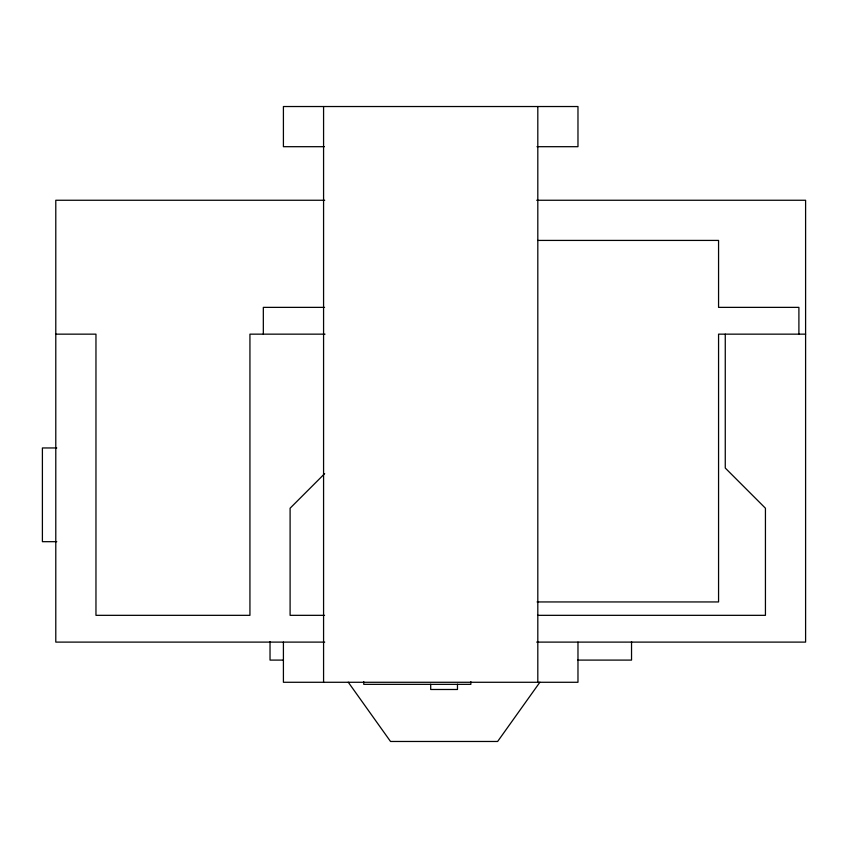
<?xml version="1.0" encoding="UTF-8"?>
<svg xmlns="http://www.w3.org/2000/svg" width="848" height="848" viewBox="0 0 848 848"><rect width="100%" height="100%" fill="white"/><g stroke="black" fill="none" stroke-linecap="round" stroke-linejoin="round"><path stroke-width="1.27" d="M539.922 682.195L497.638 741.47L390.525 741.47L348.242 682.195M324.667 473.65L290.101 508.217L290.101 615.33L324.53 615.33M324.402 146.693L283.412 146.693L283.412 106.53L577.976 106.53L577.976 146.693L536.985 146.693M324.71 200.255L55.788 200.255L55.788 642.106L324.71 642.106M536.678 200.255L805.6 200.255L805.6 642.106L536.678 642.106M537.717 240.419L718.563 240.419L718.563 307.368L798.901 307.368L798.901 334.154M324.561 307.368L263.325 307.368L263.325 334.154M55.788 334.154L95.962 334.154L95.962 615.33L249.937 615.33L249.937 334.154L325.007 334.154M805.6 334.154L718.563 334.154L718.563 601.942L537.081 601.942M56.774 447.956L42.4 447.956L42.4 541.681L56.774 541.681M537.696 615.33L765.437 615.33L765.437 508.217L725.263 468.043L725.263 334.154M283.147 660.094L270.024 660.094L270.024 641.554M577.541 660.094L631.537 660.094L631.537 641.554M577.976 642.106L577.976 682.28L283.412 682.28L283.412 642.106M537.812 106.53L537.812 682.28M470.863 681.697L470.863 684.347L363.75 684.347L363.75 681.697M457.475 684.198L457.475 689.488L430.699 689.488L430.699 684.198M323.576 106.53L323.576 682.28"/></g></svg>
